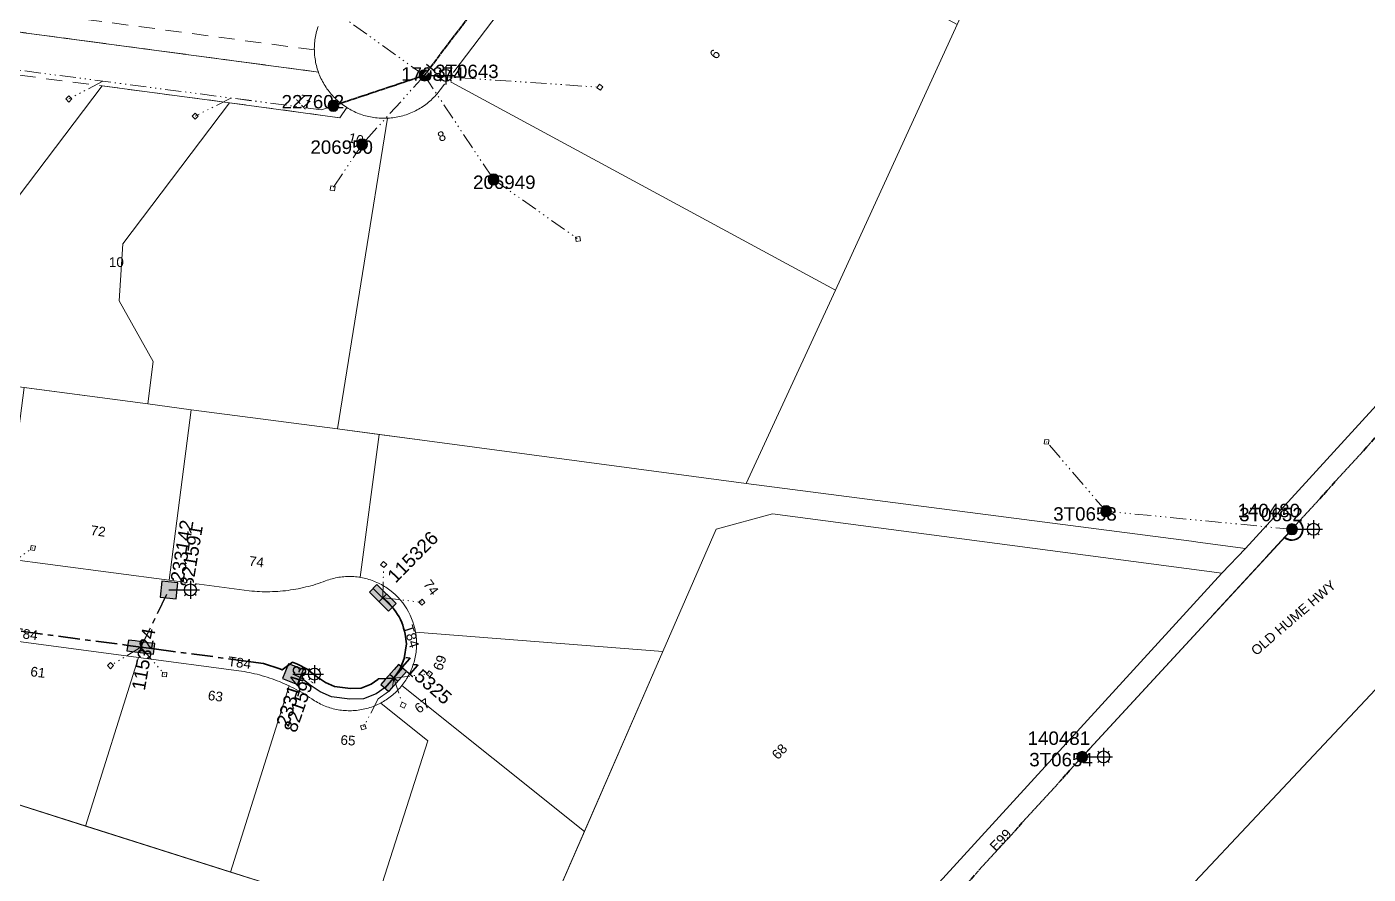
# Model space of a CAD drawing. Header units: metres. Extents: x 264899 to 270320, y 6185871 to 6191197.
# Drawn here: x 268294 to 268544, y 6187010.9 to 6187168.9 of the extents above; entities that cross this region are included whole.
import ezdxf
from ezdxf.enums import TextEntityAlignment as Align

# ---------------------------------------------------------------- set-up
doc = ezdxf.new("R2010")
doc.units = ezdxf.units.M
for name, pattern in [('Cable Exist OH', [1, 1, 0]), ('Cable Exist UG', [7, 4, -1, 1, -1]), ('Dash', [5, 3, -2]), ('DASHED', [19.05, 12.7, -6.35]), ('PHANTOMX2', [6.6, 3, -0.75, 0.2, -0.75, 0.2, -0.75, 0.2, -0.75])]:
    doc.linetypes.add(name, pattern=pattern)
doc.layers.get('0').update_dxf_attribs({"color": 6})
for name, color, linetype, lineweight in [('_User_HV_Exist', 1, 'Continuous', 35), ('_User_LV_Exist', 5, 'Continuous', 35), ('Cadastre Easements_SP_EXT', 58, 'DASHED', 15), ('Cadastre Land Parcels_SP_EXT', 118, 'Continuous', 15), ('Cadastre Roads_SP_EXT', 218, 'Continuous', 15), ('Mains_HV_EXT', 13, 'Continuous', 25), ('Mains_LV_EXT', 163, 'Continuous', 25), ('Mains_LV_SL_EXT', 135, 'Continuous', 25), ('Mains_SL_EXT', 131, 'Continuous', 25), ('Services_SP_EXT', 42, 'PHANTOMX2', 20)]:
    doc.layers.add(name, color=color, linetype=linetype, lineweight=lineweight)
for name, color, linetype in [('Equip_SP_SL_EXT', 7, 'Continuous'), ('SupportsOH_SP_TR_HV_LV_SL_EXT', 7, 'Continuous'), ('SupportsUG_SP_LV_EXT', 7, 'Continuous'), ('SupportsUG_SP_LV_SL_EXT', 7, 'Continuous')]:
    doc.layers.add(name, color=color, linetype=linetype)
doc.layers.get('0').freeze()
doc.styles.add('COLUMN_LABEL', font='arial.ttf', dxfattribs={"height": 2})
doc.styles.add('iecARIAL', font='arial.ttf', dxfattribs={"height": 2})
doc.styles.add('POLE_LABEL', font='arial.ttf', dxfattribs={"height": 2})
doc.styles.add('SL_LABEL', font='arial.ttf', dxfattribs={"height": 2})
doc.styles.get("Standard").update_dxf_attribs({"font": 'arial.ttf'})

# ---------------------------------------------------------------- blocks, each defined once
blk = doc.blocks.new('COLUMN_EXT')
blk.add_hatch(color=256).paths.add_polyline_path([(1.5, -1.5), (1.5, 1.5), (-1.5, 1.5), (-1.5, -1.5)])
blk.add_lwpolyline([(1.5, 1.5), (-1.5, 1.5), (-1.5, -1.5), (1.5, -1.5)], close=True)
at = {"flags": 9}
for tag, style, p in [('STRUCTURE_PLANT_NUMBER', 'POLE_LABEL', (-1.81, -0.03)), ('STREET_CODE', 'COLUMN_LABEL', (-1.81, 0.2))]:
    blk.add_attdef(tag, text='', height=0.2, rotation=180, dxfattribs=dict(at, style=style)).set_placement(p, align=Align.MIDDLE_LEFT)
for tag, p in [('COLUMN_TYPE', (-1.81, 0.4)), ('STREETNAME', (-1.81, 1.6)), ('OWNED_BY', (-1.81, 0.6)), ('LOCATION', (-1.81, 1.4)), ('SUBURB', (-1.81, 1.8)), ('LEGEND', (-1.81, 1.2)), ('USAGE', (-1.81, 1)), ('NOTES', (-1.81, 2)), ('STATE', (-1.81, 0.8))]:
    blk.add_attdef(tag, text='', height=0.2, rotation=180, dxfattribs=at).set_placement(p, align=Align.MIDDLE_LEFT)
at = {"flags": 1}
blk.add_attdef('Z', (-1.81, 2.35), '', height=0.2, rotation=180, dxfattribs=at)
at = {"style": 'COLUMN_LABEL', "width": 0.9, "flags": 8}
blk.add_attdef('ASSET_NUM', text='', height=2, rotation=270, dxfattribs=at).set_placement((2, -4), align=Align.MIDDLE_LEFT)
blk = doc.blocks.new('PILLAR_EXT')
blk.add_hatch(color=256).paths.add_polyline_path([(-2.5, 1), (-2.5, -1), (2.5, -1), (2.5, 1)])
for p, q in [((-2.5, 0), (2.5, 0)), ((0, 1), (0, -1))]:
    blk.add_line(p, q)
at = {"ltscale": 10}
blk.add_line((2.5, 0), (-2.5, 0), dxfattribs=at)
blk.add_lwpolyline([(-2.5, -1), (-1.25, -1), (1.25, -1), (2.5, -1), (2.5, 1), (-2.5, 1)], close=True)
at = {"width": 0.9, "flags": 8}
blk.add_attdef('ASSET_NUM', text='', height=2, rotation=90, dxfattribs=at).set_placement((-2, 4), align=Align.MIDDLE_LEFT)
for tag, p, flags in [('OWNED_BY', (0, -0.2), 9), ('STATE', (0, -0.4), 9), ('SUPPORT_TYPE', (0, -0.6), 9), ('STREETNAME', (0, -1.8), 9), ('SUBURB', (0, -2), 1), ('USAGE', (0, -0.8), 9), ('LEGEND', (0, -1), 9), ('LOCATION', (0, -1.2), 9), ('NOTES', (0, -1.4), 9), ('PARENT', (0, -1.6), 9)]:
    blk.add_attdef(tag, p, '', height=0.2, dxfattribs=dict(flags=flags))
blk = doc.blocks.new('SL_LANTERN_EXT')
at = {"flags": 9}
for tag, p in [('LRATECODE', (-7.4, 0)), ('LOUTREACHVOCAB', (-7.2, 0)), ('LOUTREACH', (-7, 0)), ('LANTNUMBER', (-6.6, 0)), ('LNEW', (-6.4, 0)), ('LMASTVOCAB', (-6.2, 0)), ('LMAST', (-6, 0)), ('LLAMPVOCAB', (-5.8, 0)), ('LLAMP', (-5.6, 0)), ('LEXIST', (-5.4, 0)), ('LCHARGE3PERCENT', (-5.2, 0)), ('LCHARGE3', (-5, 0)), ('LCHARGE2PERCENT', (-4.8, 0)), ('LCHARGE2', (-4.6, 0)), ('LCHARGE1PERCENT', (-4.4, 0)), ('LCHARGE1', (-4.2, 0)), ('LCATEGORY', (-4, 0)), ('LBRACKETVOCAB', (-3.8, 0)), ('LBRACKET', (-3.6, 0)), ('LKINGHEIGHT', (-3.4, 0)), ('CREPLACE', (-3.2, 0)), ('CREMOVE', (-3, 0)), ('CNUMBER', (-2.8, 0)), ('CNEW', (-2.6, 0)), ('CEXIST', (-2.4, 0)), ('USAGE', (-2.2, 0)), ('STATE', (-2, 0)), ('OWNED_BY', (-1.8, 0)), ('ORIENTATION', (-1.6, 0)), ('OPERATING_VOLTAGE', (-1.4, 0)), ('NO_PHASES', (-1.2, 0)), ('LANTERN_TYPE', (-1, 0)), ('LANTERN_PURPOSE', (-0.8, 0)), ('CONTROL_TYPE', (-0.6, 0)), ('CONSTRUCTED_VOLTAGE', (-0.4, 0))]:
    blk.add_attdef(tag, text='', height=0.001, rotation=270, dxfattribs=at).set_placement(p, align=Align.MIDDLE_LEFT)
at = {"style": 'SL_LABEL', "flags": 9}
blk.add_attdef('STREET_CODE', text='', height=0.001, rotation=270, dxfattribs=at).set_placement((0, 0), align=Align.MIDDLE_LEFT)
at = {"flags": 1}
blk.add_attdef('Z', (0, 0), '', height=0.001, rotation=270, dxfattribs=at)
at = {"width": 0.9}
blk.add_attdef('LNUMBER', text='', height=1, dxfattribs=at).set_placement((7, -1), align=Align.MIDDLE_LEFT)
at = {"flags": 9}
for tag, p in [('LREMOVE', (0, -7.6)), ('LREPLACE', (0, -7.8)), ('LTYPE', (0, -8)), ('LTYPEVOCAB', (0, -8.2)), ('LEGEND', (0, -8.4)), ('SUBURB', (0, -8.6)), ('STREETNAME', (0, -8.8)), ('LOCATION', (0, -9)), ('NOTES', (0, -9.2)), ('MAINTAINED_BY', (0, -9.86))]:
    blk.add_attdef(tag, text='', height=0.001, dxfattribs=at).set_placement(p, align=Align.MIDDLE_LEFT)
blk.add_attdef('OPERATED_BY', (0, -9.61), '', height=0.001, dxfattribs=at)
blk.add_wipeout([(5.69, 0), (5.06, -1.06), (4, -1.69), (2.94, -1.06), (2.31, 0), (2.94, 1.06), (4, 1.69), (5.06, 1.06)])
for p, q in [((0, 0), (4, 0)), ((2.94, 1.06), (3.2, 0.8)), ((4, 1.69), (4, 0)), ((5.06, 1.06), (4.8, 0.8)), ((2.94, -1.06), (3.2, -0.8)), ((4, 0), (5.69, 0)), ((4, 0), (4, -1.69)), ((5.06, -1.06), (4.8, -0.8))]:
    blk.add_line(p, q)
blk.add_circle((4, 0), 1.12)
blk = doc.blocks.new('CCP_EXT')
at = {"flags": 9}
blk.add_attdef('NOTES', text='', height=0.2, dxfattribs=at).set_placement((0, -2), align=Align.MIDDLE_LEFT)
blk.add_wipeout([(0, 0.57), (0.57, 0), (0, -0.57), (-0.57, 0)])
blk.add_lwpolyline([(-0.57, 0), (0, 0.57), (0.57, 0), (0, -0.57), (-0.57, 0)])
at = {"flags": 1}
blk.add_attdef('Z', (0, 0), '', height=0.2, dxfattribs=at)
at = {"flags": 9}
for tag, p in [('CCP_TYPE', (0, 0)), ('CONSTRUCTED_VOLTAGE', (0, -0.2)), ('OPERATING_VOLTAGE', (0, -0.6)), ('ORIENTATION', (0, -0.8)), ('OWNED_BY', (0, -1)), ('STATE', (0, -1.8)), ('NO_PHASES', (0, -0.4)), ('USAGE', (0, -1.2)), ('LEGEND', (0, -1.4)), ('LIFE_SUPPORT', (0, -1.6))]:
    blk.add_attdef(tag, text='', height=0.2, dxfattribs=at).set_placement(p, align=Align.MIDDLE_LEFT)
blk = doc.blocks.new('POLE_EXT')
blk.add_hatch(color=256).paths.add_polyline_path([(-1, 0, 1), (1, 0, 1)])
blk.add_lwpolyline([(-1, 0, 1), (1, 0, 1)], format="xyb", close=True)
at = {"flags": 8}
blk.add_attdef('pNumber', text='', height=2, dxfattribs=at).set_placement((2.5, 2.5), align=Align.MIDDLE_CENTER)
at = {"style": 'POLE_LABEL', "flags": 9}
for tag, p in [('STRUCTURE_PLANT_NUMBER', (1.35, 0.03)), ('STREET_CODE', (1.35, -0.2))]:
    blk.add_attdef(tag, text='', height=0.2, dxfattribs=at).set_placement(p, align=Align.MIDDLE_LEFT)
at = {"flags": 9}
for tag, p in [('OWNED_BY', (1.35, -0.4)), ('SPECIAL_USE', (1.35, -0.8)), ('STATE', (1.35, -1)), ('cLV', (1.35, -1.4)), ('hDepth', (1.35, -1.6)), ('hDia', (1.35, -1.8)), ('cHV', (1.35, -2)), ('PARENT', (1.35, -0.6)), ('USAGE', (1.35, -1.2)), ('LBRACKET', (1.35, -2.2)), ('LExisting', (1.35, -2.4)), ('LANTNUMBER', (1.35, -2.6)), ('cLinedev', (1.35, -3.4)), ('pExisting', (1.35, -3.8)), ('pFooting', (1.35, -4.4)), ('pNew', (1.35, -4.6)), ('pRelocate', (1.35, -5)), ('LOther', (1.35, -2.8)), ('LRemove', (1.35, -3)), ('LEGEND', (1.35, -3.2)), ('LOCATION', (1.35, -3.6)), ('PFNUMBER', (1.35, -4)), ('NEWPFNUMBER', (1.35, -4.2)), ('pRemove', (1.35, -5.2)), ('pReplace', (1.35, -5.4)), ('pStay', (1.35, -5.6)), ('pType', (1.35, -5.8)), ('cspan', (1.35, -6)), ('STREETNAME', (1.35, -6.2)), ('SUBURB', (1.35, -6.4)), ('OPERATED_BY', (1.36, -7.01)), ('NOTES', (1.35, -6.6)), ('MAINTAINED_BY', (1.36, -6.81))]:
    blk.add_attdef(tag, text='', height=0.2, dxfattribs=at).set_placement(p, align=Align.MIDDLE_LEFT)
at = {"flags": 1}
blk.add_attdef('Z', (1.35, -7.33), '', height=0.2, dxfattribs=at)
blk = doc.blocks.new('End Shackle_EXT')
blk.add_wipeout([(0, 0.25), (1.81, 0.25), (1.82, -0.25), (0, -0.25)])
blk.add_line((1.81, -1), (1.81, 1))
at = {"flags": 1}
blk.add_attdef('Z', (0, 0), '', height=0.2, dxfattribs=at)
at = {"flags": 9}
for tag, p in [('CONNECTOR_TYPE', (0, 0)), ('CONSTRUCTED_VOLTAGE', (0, -0.2)), ('OPERATING_VOLTAGE', (0, -0.6)), ('ORIENTATION', (0, -0.8)), ('OWNED_BY', (0, -1)), ('STATE', (0, -1.2)), ('NO_PHASES', (0, -0.4)), ('USAGE', (0, -1.4)), ('NOTES', (0, -1.6))]:
    blk.add_attdef(tag, text='', height=0.2, dxfattribs=at).set_placement(p, align=Align.MIDDLE_LEFT)

msp = doc.modelspace()

# ---------------------------------------------------------------- linework, layer by layer
at = {"layer": '_User_LV_Exist', "linetype": 'Cable Exist UG'}
for points in [[(268254.4, 6187066.09), (268256.18, 6187066.5), (268256.18, 6187066.5), (268262, 6187064.66), (268262.2, 6187064.48), (268262.2, 6187064.48), (268271.56, 6187055.47), (268271.83, 6187055.68), (268271.83, 6187055.68), (268276.37, 6187059.21), (268279.09, 6187058.04), (268279.09, 6187058.04), (268315.25, 6187053.24)], [(268362.38, 6187047.48), (268363.34, 6187048.84), (268363.34, 6187048.84), (268363.59, 6187049.2), (268364.35, 6187051.12), (268364.77, 6187053.86), (268364.48, 6187055.67), (268364.37, 6187056.23), (268364.23, 6187056.78), (268364.06, 6187057.32), (268363.86, 6187057.85), (268363.64, 6187058.36), (268363.38, 6187058.86), (268363.1, 6187059.35), (268362.8, 6187059.83), (268362.47, 6187060.28), (268362.11, 6187060.72), (268361.73, 6187061.14), (268361.33, 6187061.54), (268360.33, 6187062.42)]]:
    msp.add_lwpolyline(points, dxfattribs=at)
at = {"layer": 'Cadastre Easements_SP_EXT', "linetype": 'Dash'}
msp.add_lwpolyline([(268348.23, 6187160.75), (268348.13, 6187161.06), (268348.04, 6187161.37), (268347.96, 6187161.68), (268347.89, 6187161.99), (268347.82, 6187162.3), (268347.77, 6187162.62), (268347.72, 6187162.94), (268347.67, 6187163.26), (268347.64, 6187163.58), (268347.61, 6187163.89), (268347.6, 6187164.22), (268347.59, 6187164.54), (268347.59, 6187164.58), (268258.28, 6187176.54), (268253.59, 6187180.09), (268248.8, 6187173.77), (268348.33, 6187160.45), (268348.23, 6187160.75)], close=True, dxfattribs=at)
at = {"layer": 'Cadastre Land Parcels_SP_EXT', "linetype": 'Continuous'}
for points in [[(268648.51, 6187264.87), (268620.56, 6187272.02), (268616.11, 6187273.15), (268606.17, 6187275.7), (268589.16, 6187284.89), (268579.67, 6187290.01), (268568.43, 6187296.09), (268513.16, 6187223.22), (268496.2, 6187232.38), (268467.37, 6187169.32), (268444.72, 6187119.77), (268428.04, 6187083.74), (268511.08, 6187072.97), (268512.28, 6187072.81), (268521.12, 6187071.64), (268573.22, 6187128.59), (268590.15, 6187147.1), (268596.51, 6187154.05), (268606.08, 6187164.51), (268648.51, 6187264.87)], [(268467.37, 6187169.32), (268405.63, 6187202.76), (268372.41, 6187158.95), (268444.72, 6187119.77), (268467.37, 6187169.32)], [(268317.57, 6187106.5), (268311.21, 6187117.82), (268311.9, 6187128.44), (268331.77, 6187154.74), (268308.01, 6187157.89), (268267.96, 6187104.98), (268316.54, 6187098.58), (268317.57, 6187106.5)], [(268444.72, 6187119.77), (268372.41, 6187158.95), (268371.04, 6187157.14), (268370.85, 6187156.89), (268370.65, 6187156.64), (268370.45, 6187156.39), (268370.23, 6187156.15), (268370.02, 6187155.92), (268369.8, 6187155.69), (268369.57, 6187155.46), (268369.33, 6187155.24), (268369.1, 6187155.03), (268368.85, 6187154.82), (268368.6, 6187154.62), (268368.35, 6187154.43), (268368.09, 6187154.24), (268367.83, 6187154.06), (268367.56, 6187153.88), (268367.29, 6187153.72), (268367.01, 6187153.55), (268366.73, 6187153.4), (268366.45, 6187153.25), (268366.16, 6187153.11), (268365.87, 6187152.98), (268365.58, 6187152.85), (268365.28, 6187152.73), (268364.98, 6187152.62), (268364.68, 6187152.51), (268364.38, 6187152.41), (268364.07, 6187152.32), (268363.76, 6187152.24), (268363.45, 6187152.17), (268363.14, 6187152.1), (268362.83, 6187152.04), (268362.51, 6187151.99), (268362.19, 6187151.94), (268361.88, 6187151.91), (268361.56, 6187151.88), (268361.24, 6187151.86), (268351.88, 6187093.93), (268367.67, 6187091.85), (268428.04, 6187083.74), (268444.72, 6187119.77)], [(268331.77, 6187154.74), (268311.9, 6187128.44), (268311.21, 6187117.82), (268317.57, 6187106.5), (268316.54, 6187098.58), (268324.64, 6187097.51), (268351.88, 6187093.93), (268361.24, 6187151.86), (268360.92, 6187151.85), (268360.6, 6187151.84), (268360.28, 6187151.85), (268359.96, 6187151.86), (268359.64, 6187151.87), (268359.32, 6187151.9), (268359, 6187151.94), (268358.69, 6187151.98), (268358.37, 6187152.03), (268358.06, 6187152.09), (268357.74, 6187152.15), (268357.43, 6187152.22), (268357.12, 6187152.3), (268356.82, 6187152.39), (268356.51, 6187152.49), (268356.21, 6187152.59), (268355.91, 6187152.7), (268355.61, 6187152.82), (268355.32, 6187152.95), (268355.03, 6187153.08), (268354.74, 6187153.22), (268354.46, 6187153.36), (268354.17, 6187153.52), (268353.9, 6187153.68), (268353.63, 6187153.84), (268352.35, 6187151.95), (268331.77, 6187154.74)], [(268324.64, 6187097.51), (268316.54, 6187098.58), (268293.47, 6187101.62), (268289.41, 6187069.83), (268320.55, 6187065.72), (268324.64, 6187097.51)], [(268359.64, 6187092.91), (268351.88, 6187093.93), (268324.64, 6187097.51), (268320.55, 6187065.72), (268335.45, 6187063.73), (268335.93, 6187063.68), (268336.41, 6187063.64), (268336.9, 6187063.61), (268337.38, 6187063.59), (268337.86, 6187063.57), (268338.35, 6187063.56), (268338.83, 6187063.56), (268339.31, 6187063.57), (268339.8, 6187063.58), (268340.28, 6187063.6), (268340.76, 6187063.63), (268341.24, 6187063.67), (268341.73, 6187063.71), (268342.21, 6187063.76), (268342.69, 6187063.82), (268343.16, 6187063.89), (268343.64, 6187063.96), (268344.12, 6187064.05), (268344.59, 6187064.13), (268345.07, 6187064.23), (268345.54, 6187064.33), (268346.01, 6187064.45), (268346.48, 6187064.56), (268346.94, 6187064.69), (268347.41, 6187064.82), (268347.87, 6187064.96), (268348.33, 6187065.11), (268348.79, 6187065.26), (268349.24, 6187065.43), (268349.69, 6187065.6), (268349.99, 6187065.7), (268350.29, 6187065.81), (268350.59, 6187065.9), (268350.9, 6187065.98), (268351.2, 6187066.06), (268351.51, 6187066.13), (268351.82, 6187066.19), (268352.13, 6187066.25), (268352.44, 6187066.3), (268352.75, 6187066.33), (268353.07, 6187066.37), (268353.38, 6187066.39), (268353.7, 6187066.4), (268354.02, 6187066.41), (268354.33, 6187066.41), (268354.65, 6187066.4), (268354.96, 6187066.38), (268355.28, 6187066.36), (268355.59, 6187066.32), (268355.9, 6187066.28), (268356.1, 6187066.25), (268359.64, 6187092.91)], [(268428.04, 6187083.74), (268367.67, 6187091.85), (268359.64, 6187092.91), (268356.1, 6187066.25), (268356.22, 6187066.23), (268356.53, 6187066.17), (268356.84, 6187066.11), (268357.15, 6187066.04), (268357.45, 6187065.96), (268357.75, 6187065.87), (268358.06, 6187065.77), (268358.36, 6187065.67), (268358.65, 6187065.56), (268358.94, 6187065.44), (268359.24, 6187065.31), (268359.52, 6187065.18), (268359.81, 6187065.04), (268360.09, 6187064.89), (268360.36, 6187064.73), (268360.64, 6187064.57), (268360.9, 6187064.4), (268361.17, 6187064.23), (268361.43, 6187064.05), (268361.68, 6187063.86), (268362.2, 6187063.44), (268362.71, 6187062.99), (268363.18, 6187062.52), (268363.63, 6187062.02), (268364.05, 6187061.5), (268364.45, 6187060.96), (268364.81, 6187060.39), (268365.14, 6187059.81), (268365.45, 6187059.21), (268365.72, 6187058.6), (268365.95, 6187057.97), (268366.15, 6187057.33), (268366.32, 6187056.68), (268366.45, 6187056.02), (268412.54, 6187052.42), (268422.48, 6187075.25), (268432.95, 6187078.06), (268516.74, 6187067.02), (268521.12, 6187071.64), (268512.28, 6187072.81), (268511.08, 6187072.97), (268428.04, 6187083.74)], [(268516.74, 6187067.02), (268432.95, 6187078.06), (268422.48, 6187075.25), (268412.54, 6187052.42), (268387.02, 6186993.79), (268430.43, 6186980.04), (268435.68, 6186978.33), (268516.74, 6187067.02)], [(268412.54, 6187052.42), (268366.45, 6187056.02), (268366.5, 6187055.72), (268366.54, 6187055.41), (268366.58, 6187055.1), (268366.6, 6187054.79), (268366.62, 6187054.47), (268366.63, 6187054.16), (268366.64, 6187053.85), (268366.63, 6187053.54), (268366.62, 6187053.23), (268366.6, 6187052.92), (268366.57, 6187052.61), (268366.53, 6187052.3), (268366.49, 6187051.99), (268366.44, 6187051.68), (268366.38, 6187051.37), (268366.31, 6187051.07), (268366.24, 6187050.76), (268366.16, 6187050.46), (268366.07, 6187050.16), (268365.97, 6187049.87), (268365.87, 6187049.57), (268365.75, 6187049.28), (268365.64, 6187048.99), (268365.51, 6187048.71), (268365.38, 6187048.43), (268365.24, 6187048.15), (268365.09, 6187047.87), (268364.94, 6187047.6), (268364.78, 6187047.33), (268364.61, 6187047.07), (268364.44, 6187046.81), (268364.26, 6187046.55), (268364.07, 6187046.3), (268363.88, 6187046.06), (268397.94, 6187018.88), (268412.54, 6187052.42)], [(268342.91, 6187046.01), (268342.46, 6187046.21), (268342.02, 6187046.42), (268341.57, 6187046.61), (268341.11, 6187046.8), (268340.66, 6187046.98), (268340.2, 6187047.15), (268339.73, 6187047.32), (268339.27, 6187047.48), (268338.8, 6187047.63), (268338.33, 6187047.78), (268337.86, 6187047.91), (268337.38, 6187048.04), (268336.91, 6187048.17), (268336.43, 6187048.28), (268335.95, 6187048.39), (268335.47, 6187048.49), (268334.99, 6187048.58), (268334.5, 6187048.67), (268334.02, 6187048.74), (268333.53, 6187048.81), (268314.82, 6187051.32), (268304.94, 6187019.88), (268331.95, 6187011.29), (268342.91, 6187046.01)], [(268397.94, 6187018.88), (268363.88, 6187046.06), (268363.69, 6187045.82), (268363.49, 6187045.59), (268363.29, 6187045.37), (268363.08, 6187045.15), (268362.87, 6187044.94), (268362.65, 6187044.73), (268362.42, 6187044.52), (268362.2, 6187044.33), (268361.96, 6187044.13), (268361.73, 6187043.95), (268361.48, 6187043.77), (268361.24, 6187043.59), (268360.99, 6187043.42), (268360.73, 6187043.26), (268360.48, 6187043.1), (268360.21, 6187042.95), (268359.95, 6187042.81), (268368.71, 6187035.79), (268358.25, 6187002.94), (268387.02, 6186993.79), (268397.94, 6187018.88)], [(268331.14, 6186993.42), (268342.25, 6187008.02), (268265.14, 6187032.52), (268259.46, 6187025.06), (268307.94, 6186988.1), (268320.06, 6186978.86), (268331.14, 6186993.42)]]:
    msp.add_lwpolyline(points, close=True, dxfattribs=at)
for points in [[(268267.96, 6187104.98), (268308.01, 6187157.89), (268331.77, 6187154.74), (268352.35, 6187151.95), (268353.63, 6187153.84), (268353.36, 6187154.02), (268353.09, 6187154.2), (268352.83, 6187154.38), (268352.58, 6187154.58), (268352.33, 6187154.78), (268352.09, 6187154.98), (268351.85, 6187155.19), (268351.61, 6187155.41), (268351.38, 6187155.63), (268351.16, 6187155.86), (268350.94, 6187156.09), (268350.73, 6187156.33), (268350.53, 6187156.58), (268350.33, 6187156.83), (268350.13, 6187157.08), (268349.94, 6187157.34), (268349.76, 6187157.6), (268349.59, 6187157.87), (268349.42, 6187158.14), (268349.26, 6187158.42), (268349.11, 6187158.7), (268348.96, 6187158.98), (268348.96, 6187158.98), (268348.82, 6187159.27), (268348.69, 6187159.56), (268348.56, 6187159.85), (268348.44, 6187160.15), (268348.33, 6187160.45), (268248.8, 6187173.77)], [(268248.8, 6187173.77), (268348.33, 6187160.45), (268348.23, 6187160.75), (268348.23, 6187160.75), (268348.13, 6187161.06), (268348.04, 6187161.37), (268347.96, 6187161.68), (268347.89, 6187161.99), (268347.82, 6187162.3), (268347.77, 6187162.62), (268347.72, 6187162.94), (268347.67, 6187163.26), (268347.64, 6187163.58), (268347.61, 6187163.89), (268347.6, 6187164.22), (268347.59, 6187164.54), (268347.59, 6187164.58), (268347.58, 6187164.86), (268347.59, 6187165.18), (268347.6, 6187165.5), (268347.62, 6187165.82), (268347.65, 6187166.14), (268347.69, 6187166.46), (268347.74, 6187166.78), (268347.79, 6187167.09), (268347.85, 6187167.41), (268347.92, 6187167.72), (268348, 6187168.03), (268348.08, 6187168.34), (268348.17, 6187168.65), (268348.27, 6187168.96)], [(268556.9, 6187057.64), (268477.06, 6186972.6), (268352.24, 6186852.66), (268324.82, 6186826.75), (268413.56, 6186811.74), (268523.21, 6186794.39), (268528.55, 6186793.58), (268867.47, 6186741.95)], [(268265.14, 6187032.52), (268304.94, 6187019.88), (268314.82, 6187051.32), (268314.82, 6187051.32), (268278.87, 6187056.06)], [(268358.25, 6187002.94), (268368.71, 6187035.79), (268359.95, 6187042.81), (268359.67, 6187042.66), (268359.38, 6187042.53), (268359.1, 6187042.4), (268358.81, 6187042.28), (268358.52, 6187042.16), (268358.22, 6187042.06), (268357.92, 6187041.96), (268357.62, 6187041.87), (268357.32, 6187041.78), (268357.01, 6187041.71), (268356.71, 6187041.64), (268356.4, 6187041.58), (268356.09, 6187041.52), (268355.78, 6187041.48), (268355.46, 6187041.44), (268355.15, 6187041.41), (268354.84, 6187041.39), (268354.52, 6187041.38), (268354.21, 6187041.37), (268354.21, 6187041.37), (268353.89, 6187041.38), (268353.58, 6187041.39), (268353.27, 6187041.41), (268352.95, 6187041.43), (268352.64, 6187041.47), (268352.33, 6187041.51), (268352.02, 6187041.56), (268351.71, 6187041.62), (268351.4, 6187041.69), (268351.09, 6187041.76), (268350.79, 6187041.84), (268350.49, 6187041.93), (268350.19, 6187042.03), (268349.89, 6187042.13), (268349.6, 6187042.25), (268349.31, 6187042.37), (268349.02, 6187042.49), (268348.73, 6187042.63), (268348.45, 6187042.77), (268348.17, 6187042.92), (268347.9, 6187043.07), (268347.63, 6187043.23), (268347.36, 6187043.4), (268347.1, 6187043.58), (268346.7, 6187043.85), (268346.29, 6187044.12), (268345.88, 6187044.37), (268345.47, 6187044.63), (268345.05, 6187044.87), (268344.63, 6187045.11), (268344.2, 6187045.35), (268343.78, 6187045.57), (268343.34, 6187045.79), (268342.91, 6187046.01), (268331.95, 6187011.29), (268342.25, 6187008.02)]]:
    msp.add_lwpolyline(points, dxfattribs=at)
at = {"layer": 'Mains_HV_EXT', "linetype": 'Continuous'}
msp.add_lwpolyline([(268528.44, 6187073.75, 1), (268531.19, 6187076.7)], format="xyb", dxfattribs=at)
at = {"layer": 'Mains_LV_EXT', "linetype": 'Continuous'}
msp.add_lwpolyline([(268528.38, 6187073.68, 0.976422), (268531.17, 6187076.69)], format="xyb", dxfattribs=at)
at = {"layer": 'Mains_LV_EXT', "linetype": 'Cable Exist UG'}
for points in [[(268254.4, 6187066.09), (268256.18, 6187066.5), (268256.18, 6187066.5), (268262, 6187064.66), (268262.2, 6187064.48), (268262.2, 6187064.48), (268271.56, 6187055.47), (268271.83, 6187055.68), (268271.83, 6187055.68), (268276.37, 6187059.21), (268279.09, 6187058.04), (268279.09, 6187058.04), (268315.25, 6187053.24)], [(268362.38, 6187047.48), (268363.34, 6187048.84), (268363.34, 6187048.84), (268363.59, 6187049.2), (268364.35, 6187051.12), (268364.77, 6187053.86), (268364.48, 6187055.67), (268364.37, 6187056.23), (268364.23, 6187056.78), (268364.06, 6187057.32), (268363.86, 6187057.85), (268363.64, 6187058.36), (268363.38, 6187058.86), (268363.1, 6187059.35), (268362.8, 6187059.83), (268362.47, 6187060.28), (268362.11, 6187060.72), (268361.73, 6187061.14), (268361.33, 6187061.54), (268360.33, 6187062.42)]]:
    msp.add_lwpolyline(points, dxfattribs=at)

# ---------------------------------------------------------------- block references
at = {"layer": 'SupportsOH_SP_TR_HV_LV_SL_EXT'}
ref = msp.add_blockref('POLE_EXT', (268351.13, 6187154.18), dxfattribs=at)
ref.add_attrib('ASSET_NUM', '227602', dxfattribs={"layer": '0', "height": 2.5, "style": 'POLE_LABEL'}).set_placement((268353.13, 6187154.93), align=Align.MIDDLE_RIGHT)
ref = msp.add_blockref('POLE_EXT', (268356.5, 6187146.97), dxfattribs=at)
ref.add_attrib('ASSET_NUM', '206950', dxfattribs={"layer": '0', "height": 2.5, "style": 'POLE_LABEL'}).set_placement((268358.5, 6187147.72), align=Align.TOP_RIGHT)
ref = msp.add_blockref('POLE_EXT', (268380.99, 6187140.41), dxfattribs=at)
ref.add_attrib('ASSET_NUM', '206949', dxfattribs={"layer": '0', "height": 2.5, "style": 'POLE_LABEL'}).set_placement((268382.99, 6187141.16), align=Align.TOP_CENTER)
ref = msp.add_blockref('POLE_EXT', (268495.15, 6187078.57), dxfattribs=at)
ref.add_attrib('ASSET_NUM', '3T0653', dxfattribs={"layer": '0', "height": 2.5, "style": 'POLE_LABEL'}).set_placement((268497.15, 6187079.32), align=Align.TOP_RIGHT)
at = {"layer": 'SupportsUG_SP_LV_EXT'}
ref = msp.add_blockref('PILLAR_EXT', (268360.33, 6187062.42), dxfattribs=dict(at, rotation=315.4403326567901))
ref.add_attrib('ASSET_NUM', '115326', dxfattribs={"layer": '0', "height": 2.5, "rotation": 45.4403, "style": 'iecARIAL'}).set_placement((268361.83, 6187065.92), align=Align.MIDDLE_LEFT)
ref = msp.add_blockref('PILLAR_EXT', (268315.27, 6187053.23), dxfattribs=dict(at, rotation=172.6542312564728))
ref.add_attrib('ASSET_NUM', '115324', dxfattribs={"layer": '0', "height": 2.5, "rotation": 79.9996, "style": 'iecARIAL'}).set_placement((268316.77, 6187056.73), align=Align.MIDDLE_RIGHT)
ref = msp.add_blockref('PILLAR_EXT', (268362.38, 6187047.48), dxfattribs=dict(at, rotation=228.7653625595916))
ref.add_attrib('ASSET_NUM', '115325', dxfattribs={"layer": '0', "height": 2.5, "rotation": 318.7654, "style": 'iecARIAL'}).set_placement((268363.88, 6187050.98), align=Align.MIDDLE_LEFT)
at = {"layer": 'SupportsUG_SP_LV_SL_EXT'}
ref = msp.add_blockref('COLUMN_EXT', (268320.47, 6187063.91), dxfattribs=dict(at, rotation=354.2280153921122))
ref.add_attrib('ASSET_NUM', '821591', dxfattribs={"layer": '0', "height": 2.5, "rotation": 80.7385, "style": 'COLUMN_LABEL'}).set_placement((268322.47, 6187064.66), align=Align.TOP_LEFT)
ref = msp.add_blockref('COLUMN_EXT', (268343.59, 6187048.21), dxfattribs=dict(at, rotation=338.6930164674172))
ref.add_attrib('ASSET_NUM', '821592', dxfattribs={"layer": '0', "height": 2.5, "rotation": 71.0168, "style": 'COLUMN_LABEL'}).set_placement((268345.59, 6187048.96), align=Align.TOP_RIGHT)

# ---------------------------------------------------------------- texts
at = {"layer": 'Cadastre Land Parcels_SP_EXT'}
for s, rotation, p in [('6', 52.82, (268422.53, 6187162.7)), ('11', 312.551, (268344.03, 6187155.42)), ('10', 346.5798, (268353.79, 6187147.42)), ('8', 22.1977, (268371, 6187147.41)), ('72', 352.5694, (268305.8, 6187074.17)), ('74', 352.5576, (268335.3, 6187068.45)), ('74', 306.4062, (268367.79, 6187064.96)), ('69', 70.2618, (268371.34, 6187048.7)), ('61', 352.5688, (268294.57, 6187047.85)), ('63', 352.5243, (268327.65, 6187043.4)), ('67', 33.1207, (268367.02, 6187040.78)), ('65', 355.9358, (268352.4, 6187035.06)), ('68', 46.694, (268433.98, 6187032.13))]:
    msp.add_text(s, height=1.8, rotation=rotation, dxfattribs=at).set_placement(p)
msp.add_text('10', height=1.8, dxfattribs=at).set_placement((268309.28, 6187124.13))
at = {"layer": 'Cadastre Roads_SP_EXT'}
msp.add_text('OLD HUME HWY', height=1.8, rotation=40.7759, dxfattribs=at).set_placement((268523.14, 6187051.55))
at = {"layer": 'Mains_LV_EXT'}
for s, rotation, p in [('T84', 287.5461, (268364.15, 6187057.03)), ('T84', 352.4392, (268291.61, 6187055.08)), ('T84', 352.4394, (268331.38, 6187049.73)), ('E99', 45.5807, (268474.57, 6187015.05))]:
    msp.add_text(s, height=1.8, rotation=rotation, dxfattribs=at).set_placement(p)

# ---------------------------------------------------------------- next in the draw order: block references
at = {"layer": 'Equip_SP_SL_EXT'}
ref = msp.add_blockref('SL_LANTERN_EXT', (268368.09, 6187159.84), dxfattribs=at)
ref.add_attrib('ASSET_NUM', '170874', dxfattribs={"layer": '0', "height": 2.5, "style": 'iecARIAL'}).set_placement((268369.59, 6187161.34), align=Align.TOP_CENTER)
ref = msp.add_blockref('SL_LANTERN_EXT', (268529.8, 6187075.21), dxfattribs=at)
ref.add_attrib('ASSET_NUM', '140480', dxfattribs={"layer": '0', "height": 2.5, "style": 'iecARIAL'}).set_placement((268531.3, 6187076.71), align=Align.BOTTOM_RIGHT)
ref = msp.add_blockref('SL_LANTERN_EXT', (268320.47, 6187063.91), dxfattribs=at)
ref.add_attrib('ASSET_NUM', '233142', dxfattribs={"layer": '0', "height": 2.5, "rotation": 80.7385, "style": 'iecARIAL'}).set_placement((268321.97, 6187065.41), align=Align.MIDDLE_LEFT)
ref = msp.add_blockref('SL_LANTERN_EXT', (268343.59, 6187048.21), dxfattribs=at)
ref.add_attrib('ASSET_NUM', '233143', dxfattribs={"layer": '0', "height": 2.5, "rotation": 72.5527, "style": 'iecARIAL'}).set_placement((268345.09, 6187049.71), align=Align.MIDDLE_RIGHT)
ref = msp.add_blockref('SL_LANTERN_EXT', (268490.68, 6187032.76), dxfattribs=at)
ref.add_attrib('ASSET_NUM', '140481', dxfattribs={"layer": '0', "height": 2.5, "style": 'iecARIAL'}).set_placement((268492.18, 6187034.26), align=Align.BOTTOM_RIGHT)
at = {"layer": 'Services_SP_EXT'}
for p, rotation in [((268400.82, 6187157.63), 10.49722342656904), ((268351, 6187138.78), 218.1745381830178), ((268396.72, 6187129.34), 323.7428123739854), ((268484.07, 6187091.51), 129.3361953834932), ((268295.12, 6187071.74), 215.5845641520034), ((268360.51, 6187068.63), 273.4403326066755), ((268367.63, 6187061.61), 177.4403324640036), ((268319.66, 6187048.13), 130.6542313391935), ((268369.06, 6187048.28), 186.7653626226214), ((268364.13, 6187042.42), 109.0670312483023), ((268356.72, 6187038.31), 62.29718956285576)]:
    msp.add_blockref('CCP_EXT', p, dxfattribs=dict(at, rotation=rotation))
for p in [(268301.84, 6187155.44), (268325.38, 6187152.24), (268309.58, 6187049.78)]:
    msp.add_blockref('CCP_EXT', p, dxfattribs=at)

# ---------------------------------------------------------------- next in the draw order: linework, layer by layer
at = {"layer": '_User_HV_Exist', "linetype": 'Cable Exist OH'}
for points in [[(268529.8, 6187075.21), (268558.56, 6187106.87), (268581.63, 6187131.85), (268609.5, 6187162.32)], [(268368.17, 6186903.8), (268407.16, 6186941.21), (268454.44, 6186992.91), (268490.68, 6187032.76), (268529.79, 6187075.2)]]:
    msp.add_lwpolyline(points, dxfattribs=at)
at = {"layer": '_User_HV_Exist', "linetype": 'Continuous'}
msp.add_lwpolyline([(268528.44, 6187073.75, 1), (268531.19, 6187076.7)], format="xyb", dxfattribs=at)
at = {"layer": '_User_LV_Exist', "linetype": 'Cable Exist OH'}
for points in [[(268529.79, 6187075.2), (268558.56, 6187106.87), (268581.67, 6187131.44), (268609.48, 6187162.3)], [(268490.58, 6187032.66), (268490.68, 6187032.76), (268529.8, 6187075.21)], [(268454.44, 6186992.91), (268490.58, 6187032.66)]]:
    msp.add_lwpolyline(points, dxfattribs=at)
at = {"layer": '_User_LV_Exist', "linetype": 'Continuous'}
msp.add_lwpolyline([(268528.38, 6187073.68, 0.976422), (268531.17, 6187076.69)], format="xyb", dxfattribs=at)
at = {"layer": '_User_LV_Exist', "linetype": 'Cable Exist UG'}
msp.add_lwpolyline([(268315.25, 6187053.24), (268317.73, 6187052.91), (268317.73, 6187052.91), (268334.8, 6187050.64), (268338.08, 6187050.2), (268341.18, 6187049.2), (268341.61, 6187049.02), (268343.5, 6187050.41), (268343.5, 6187050.41), (268344.42, 6187050.04), (268346.25, 6187049.12), (268347.98, 6187047.78), (268349.66, 6187046.63), (268351.32, 6187045.92), (268354.31, 6187045.52), (268356.31, 6187045.58), (268358.15, 6187046.32), (268359.43, 6187047.22), (268359.5, 6187047.3), (268362.38, 6187047.48)], dxfattribs=at)
at = {"layer": 'Cadastre Easements_SP_EXT', "linetype": 'Dash'}
msp.add_lwpolyline([(268243.06, 6187166.24), (268308.01, 6187157.89), (268331.77, 6187154.74), (268352.35, 6187151.95), (268353.63, 6187153.84), (268353.63, 6187153.84), (268353.36, 6187154.02), (268353.09, 6187154.2), (268352.83, 6187154.38), (268352.58, 6187154.58), (268352.33, 6187154.78), (268352.09, 6187154.98), (268351.85, 6187155.19), (268351.61, 6187155.41), (268351.38, 6187155.63), (268351.16, 6187155.86), (268350.94, 6187156.09), (268350.73, 6187156.33), (268350.53, 6187156.58), (268350.33, 6187156.83), (268350.13, 6187157.08), (268349.94, 6187157.34), (268349.76, 6187157.6), (268349.59, 6187157.87), (268349.42, 6187158.14), (268349.26, 6187158.42), (268349.11, 6187158.7), (268348.96, 6187158.98), (268348.82, 6187159.27), (268348.69, 6187159.56), (268348.56, 6187159.85), (268348.44, 6187160.15), (268348.33, 6187160.45), (268248.8, 6187173.77)], dxfattribs=at)
at = {"layer": 'Mains_HV_EXT', "linetype": 'Cable Exist OH'}
for points in [[(268529.8, 6187075.21), (268558.56, 6187106.87), (268581.63, 6187131.85), (268609.5, 6187162.32)], [(268368.17, 6186903.8), (268407.16, 6186941.21), (268454.44, 6186992.91), (268490.68, 6187032.76), (268529.79, 6187075.2)]]:
    msp.add_lwpolyline(points, dxfattribs=at)
at = {"layer": 'Mains_LV_EXT', "linetype": 'Cable Exist OH'}
for points in [[(268529.79, 6187075.2), (268558.56, 6187106.87), (268581.67, 6187131.44), (268609.48, 6187162.3)], [(268490.58, 6187032.66), (268490.68, 6187032.76), (268529.8, 6187075.21)], [(268454.44, 6186992.91), (268490.58, 6187032.66)]]:
    msp.add_lwpolyline(points, dxfattribs=at)
at = {"layer": 'Mains_LV_EXT', "linetype": 'Cable Exist UG'}
msp.add_lwpolyline([(268315.25, 6187053.24), (268317.73, 6187052.91), (268317.73, 6187052.91), (268334.8, 6187050.64), (268338.08, 6187050.2), (268341.18, 6187049.2), (268341.61, 6187049.02), (268343.5, 6187050.41), (268343.5, 6187050.41), (268344.42, 6187050.04), (268346.25, 6187049.12), (268347.98, 6187047.78), (268349.66, 6187046.63), (268351.32, 6187045.92), (268354.31, 6187045.52), (268356.31, 6187045.58), (268358.15, 6187046.32), (268359.43, 6187047.22), (268359.5, 6187047.3), (268362.38, 6187047.48)], dxfattribs=at)
at = {"layer": 'Mains_LV_SL_EXT', "linetype": 'Cable Exist UG'}
for points in [[(268315.27, 6187053.23), (268320.47, 6187063.91)], [(268362.38, 6187047.48), (268361.02, 6187046), (268361.02, 6187046), (268360.76, 6187045.72), (268359.11, 6187044.55), (268356.72, 6187043.59), (268354.21, 6187043.52), (268350.78, 6187043.97), (268348.69, 6187044.87), (268346.8, 6187046.16), (268345.18, 6187047.42), (268343.66, 6187048.18)]]:
    msp.add_lwpolyline(points, dxfattribs=at)
at = {"layer": 'Mains_SL_EXT', "linetype": 'Cable Exist OH'}
for points in [[(268490.58, 6187032.66), (268529.8, 6187075.21)], [(268454.44, 6186992.91), (268490.58, 6187032.66)]]:
    msp.add_lwpolyline(points, dxfattribs=at)
at = {"layer": 'Services_SP_EXT'}
for points in [[(268368.09, 6187159.84), (268349.26, 6187173.27)], [(268351.13, 6187154.18), (268348.93, 6187153.42), (268242.63, 6187167.33), (268233.51, 6187164.89)], [(268368.09, 6187159.84), (268356.5, 6187146.97)], [(268368.09, 6187159.84), (268380.99, 6187140.41)], [(268368.09, 6187159.84), (268400.82, 6187157.63)], [(268351.13, 6187154.18), (268348.93, 6187153.42), (268308.13, 6187158.76), (268301.84, 6187155.44)], [(268351.13, 6187154.18), (268348.93, 6187153.42), (268332.01, 6187155.61), (268325.38, 6187152.24)], [(268356.5, 6187146.97), (268351, 6187138.78)], [(268380.99, 6187140.41), (268396.72, 6187129.34)], [(268495.15, 6187078.57), (268484.07, 6187091.51)], [(268529.8, 6187075.21), (268495.15, 6187078.57)], [(268289.64, 6187067.83), (268295.12, 6187071.74)], [(268360.33, 6187062.42), (268360.51, 6187068.63)], [(268360.33, 6187062.42), (268367.63, 6187061.61)], [(268315.25, 6187053.24), (268309.58, 6187049.78)], [(268315.27, 6187053.23), (268319.66, 6187048.13)], [(268362.38, 6187047.48), (268362.17, 6187045.77), (268362.17, 6187045.77), (268361.42, 6187044.96), (268359.49, 6187043.59), (268356.72, 6187038.31)], [(268362.38, 6187047.48), (268369.06, 6187048.28)], [(268362.38, 6187047.48), (268364.13, 6187042.42)]]:
    msp.add_lwpolyline(points, dxfattribs=at)

# ---------------------------------------------------------------- next in the draw order: block references
at = {"layer": 'SupportsOH_SP_TR_HV_LV_SL_EXT'}
ref = msp.add_blockref('POLE_EXT', (268368.09, 6187159.84), dxfattribs=at)
ref.add_attrib('ASSET_NUM', '3T0643', dxfattribs={"layer": '0', "height": 2.5, "style": 'POLE_LABEL'}).set_placement((268370.09, 6187160.59), align=Align.MIDDLE_LEFT)
ref = msp.add_blockref('POLE_EXT', (268529.8, 6187075.21), dxfattribs=at)
ref.add_attrib('ASSET_NUM', '3T0652', dxfattribs={"layer": '0', "height": 2.5, "style": 'POLE_LABEL'}).set_placement((268531.8, 6187075.96), align=Align.BOTTOM_RIGHT)
ref = msp.add_blockref('POLE_EXT', (268490.68, 6187032.76), dxfattribs=at)
ref.add_attrib('ASSET_NUM', '3T0654', dxfattribs={"layer": '0', "height": 2.5, "style": 'POLE_LABEL'}).set_placement((268492.68, 6187033.51), align=Align.TOP_RIGHT)

# ---------------------------------------------------------------- next in the draw order: block references
at = {"layer": 'Mains_LV_EXT', "rotation": 49.16328023510768}
msp.add_blockref('End Shackle_EXT', (268368.09, 6187159.84), dxfattribs=at)

# ---------------------------------------------------------------- next in the draw order: linework, layer by layer
at = {"layer": '_User_LV_Exist', "linetype": 'Cable Exist OH'}
for points in [[(268391.65, 6187190.94), (268368.09, 6187159.84)], [(268368.09, 6187159.84), (268351.13, 6187154.18)]]:
    msp.add_lwpolyline(points, dxfattribs=at)
at = {"layer": 'Mains_LV_EXT', "linetype": 'Cable Exist OH'}
for points in [[(268391.65, 6187190.94), (268368.09, 6187159.84)], [(268368.09, 6187159.84), (268351.13, 6187154.18)]]:
    msp.add_lwpolyline(points, dxfattribs=at)
at = {"layer": 'Mains_SL_EXT', "linetype": 'Cable Exist OH'}
msp.add_lwpolyline([(268418.2, 6187225.96), (268391.65, 6187190.94), (268368.09, 6187159.84)], dxfattribs=at)

doc.saveas('drawing.dxf')
